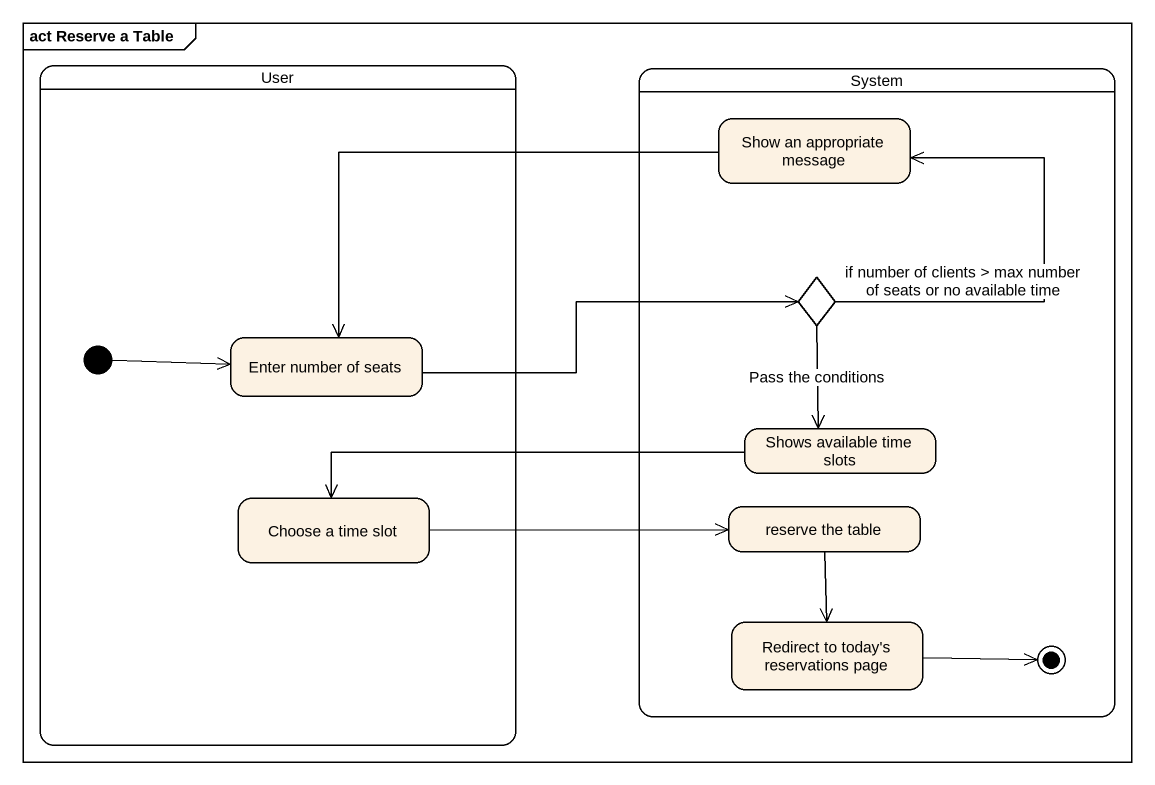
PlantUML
@startuml
mainframe act Reserve a Table
hide empty description
state User {
  state "Enter number of seats" as Enter_number_of_seats
  state "Choose a time slot" as Choose_a_time_slot
  [*] -right-> Enter_number_of_seats
}
state System {
  state "Show an appropriate message" as Show_an_appropriate_message
  state choice1 <<choice>>
  state "Shows available time slots" as Shows_available_time_slots
  state "reserve the table" as reserve_the_table
  state "Redirect to today's reservations page" as Redirect_to_today_s
  Redirect_to_today_s -right-> [*]
}
Show_an_appropriate_message -left-> Enter_number_of_seats
choice1 -up-> Show_an_appropriate_message : if number of clients > max number of seats or no available time
choice1 --> Shows_available_time_slots : Pass the conditions
Enter_number_of_seats -right-> choice1
Shows_available_time_slots -left-> Choose_a_time_slot
Choose_a_time_slot -right-> reserve_the_table
reserve_the_table --> Redirect_to_today_s
@enduml
